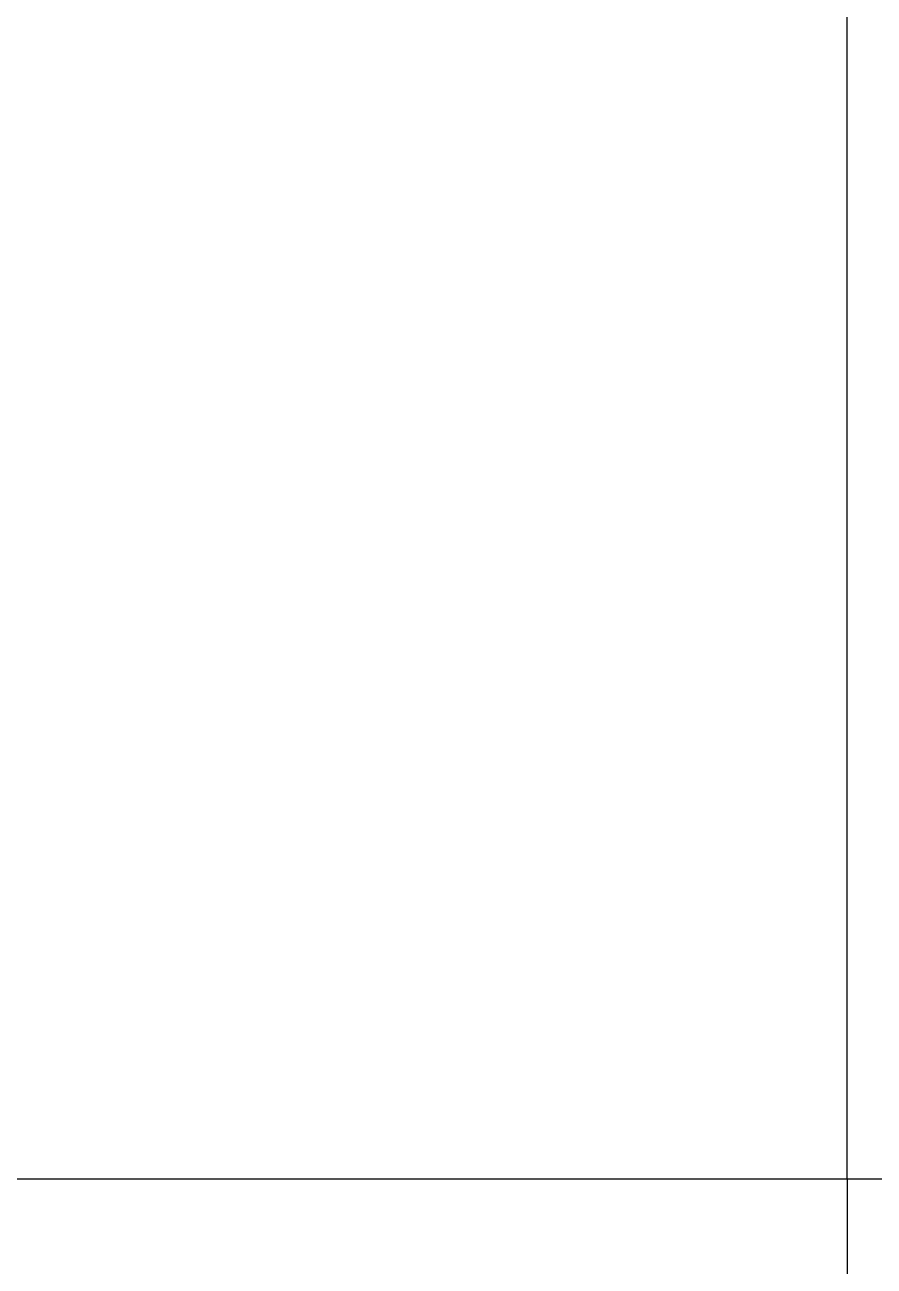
# Model space of a CAD drawing. Header units: centimetres. Extents: x 31418 to 49849, y -3781 to 3852.
# Drawn here: x 41419.5 to 41757.4, y 713.3 to 1207 of the extents above; entities that cross this region are included whole.
import ezdxf

# ---------------------------------------------------------------- set-up
doc = ezdxf.new("R2010")
doc.units = ezdxf.units.CM
doc.header["$LTSCALE"] = 100
doc.header["$MEASUREMENT"] = 0
doc.layers.add('MUROS', color=5, linetype='Continuous')

msp = doc.modelspace()

# ---------------------------------------------------------------- linework, layer by layer
for q in [(40796.61, 747.89), (41746.61, -202.11)]:
    msp.add_line((41746.61, 747.89), q)
at = {"layer": 'MUROS', "color": 5}
for p, q in [((41746.61, 767.89), (41746.61, 1707.89)), ((41746.61, 747.89), (41746.61, 767.89)), ((43716.61, 747.89), (41746.61, 747.89))]:
    msp.add_line(p, q, dxfattribs=at)

doc.saveas('drawing.dxf')
